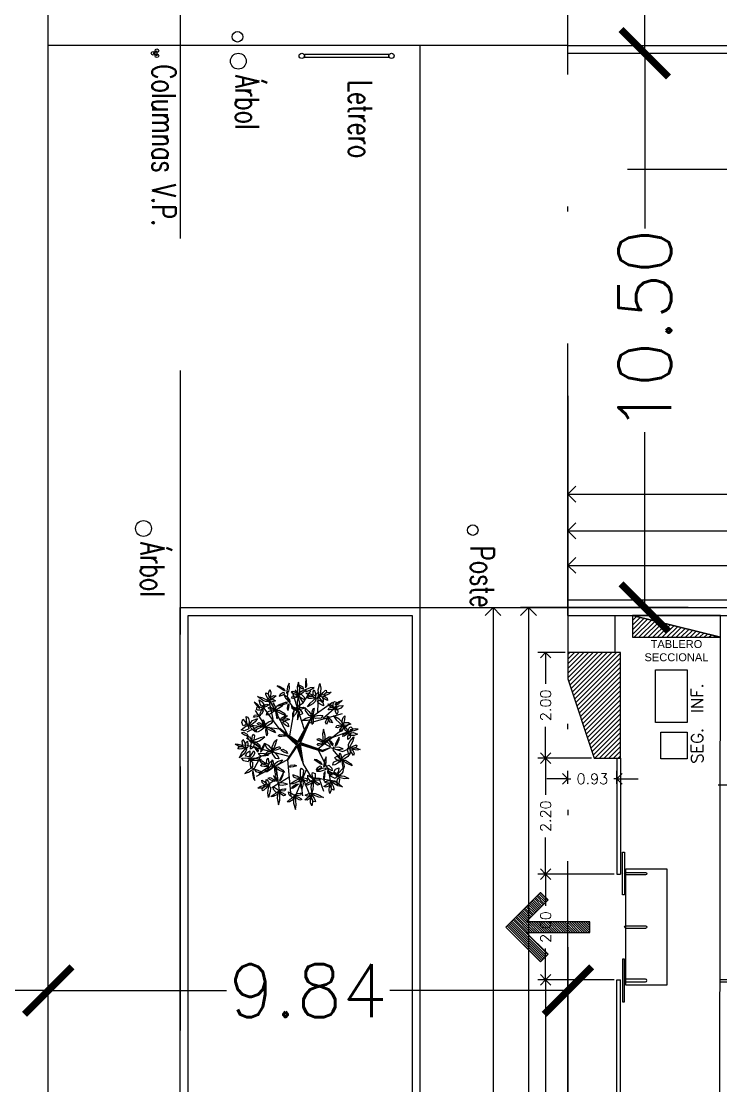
# Model space of a CAD drawing. Extents: x 26 to 214, y -151 to 101.
# Drawn here: x 138.4 to 151.65, y -105.18 to -85.02 of the extents above; entities that cross this region are included whole.
import ezdxf

# ---------------------------------------------------------------- set-up
doc = ezdxf.new("R2010")
doc.units = 0
doc.header["$LTSCALE"] = 10
doc.header["$MEASUREMENT"] = 0
for name, pattern in [('CENTER', [2, 1.25, -0.25, 0.25, -0.25]), ('CONTINUA', [8, 1, 1, 1, 1, 1, 1, 1, 1]), ('DASHDOT', [1, 0.5, -0.25, 0, -0.25]), ('HIDDEN', [0.375, 0.25, -0.125])]:
    doc.linetypes.add(name, pattern=pattern)
doc.layers.get('0').update_dxf_attribs({"linetype": 'CONTINUOUS'})
doc.layers.get('DEFPOINTS').update_dxf_attribs({"linetype": 'CONTINUOUS'})
for name, color, linetype in [('-00-A-PUERT-HOJAS', 2, 'CONTINUOUS'), ('00-COTAS-PARCIALES', 1, 'CONTINUOUS'), ('00-ESCAL', 1, 'CONTINUOUS'), ('00-M-A-300', 6, 'CONTINUOUS'), ('00-MUROS', 5, 'CONTINUOUS'), ('05 TXT', 7, 'CONTINUOUS'), ('10-COL', 6, 'CONTINUOUS'), ('2005-CARPINTERIA', 2, 'CONTINUOUS'), ('2005-VEREDA', 1, 'CONTINUOUS'), ('Arboles', 252, 'CONTINUOUS'), ('CAJAS', 1, 'CONTINUOUS'), ('CARTELES', 1, 'CONTINUOUS'), ('COLUMNA VIA PUB', 5, 'CONTINUOUS'), ('COTAS', 250, 'CONTINUOUS'), ('COTAS-LAYOUT', 1, 'CONTINUOUS'), ('EJE-MEDIANERA-PA', 1, 'CENTER'), ('EJES', 6, 'DASHDOT'), ('GONDOLAS', 30, 'CONTINUOUS'), ('MONTACARGA', 2, 'CONTINUOUS'), ('POSTES SERV PUB', 4, 'CONTINUOUS'), ('SUPERF-COTAS', 1, 'CONTINUOUS'), ('VIDRIOS', 7, 'CONTINUOUS'), ('X-CHECK-OUT', 1, 'CONTINUOUS')]:
    doc.layers.add(name, color=color, linetype=linetype)
doc.styles.add('COTAS', font='ROMANS.shx')
doc.styles.add('GABY', font='arial.ttf')
doc.styles.add('ROMANS', font='romans.shx')
doc.styles.add('SIMPLEX2', font='ROMANS.SHX')
doc.dimstyles.new('ACOTA', dxfattribs={"dimtxt": 0.2, "dimasz": 0.2, "dimexe": 0.15, "dimexo": 0.05, "dimgap": 0.1, "dimtad": 0, "dimzin": 0, "dimdsep": 46, "dimtxsty": 'ROMANS', "dimblk1": 'OPEN90', "dimblk2": 'OPEN90', "dimsah": 1, "dimcen": 0, "dimclrd": 1, "dimclre": 1, "dimclrt": 3, "dimaunit": 1, "dimadec": 0, "dimazin": 0, "dimtfac": 1, "dimtix": 1, "dimtmove": 2, "dimatfit": 3, "dimldrblk": 'OPEN90', "dimfxl": 0, "dimtolj": 1, "dimtzin": 0, "dimarcsym": 0})
doc.dimstyles.new('COTA1502', dxfattribs={"dimscale": 1.5, "dimtxt": 0.18, "dimasz": 0.2, "dimexe": 0.1, "dimexo": 0.1, "dimgap": 0.09, "dimtad": 0, "dimzin": 0, "dimdsep": 46, "dimtxsty": 'ROMANS', "dimblk": 'OPEN90', "dimcen": 0.1, "dimclrd": 256, "dimclre": 256, "dimclrt": 2, "dimadec": 0, "dimazin": 0, "dimtfac": 1, "dimtix": 1, "dimtmove": 2, "dimatfit": 3, "dimldrblk": 'OPEN90', "dimfxl": 0, "dimtolj": 1, "dimtzin": 0, "dimarcsym": 0})
doc.dimstyles.new('COTAS', dxfattribs={"dimtxt": 1, "dimasz": 0.9, "dimexe": 0, "dimexo": 0, "dimgap": 0, "dimtad": 0, "dimzin": 4, "dimdsep": 46, "dimtxsty": 'COTAS', "dimblk": 'ARCHTICK', "dimcen": 0.9, "dimclrd": 256, "dimclre": 7, "dimclrt": 256, "dimaunit": 1, "dimadec": 4, "dimazin": 0, "dimtfac": 1, "dimtmove": 2, "dimatfit": 3, "dimldrblk": 'ARCHTICK', "dimfxl": 0, "dimarcsym": 0})

# ---------------------------------------------------------------- blocks, each defined once
blk = doc.blocks.new('_Open90')
at = {"color": 0, "linetype": 'ByBlock', "lineweight": -2}
for p, q in [((0, 0), (-1, 0)), ((-0.5, 0.5), (0, 0)), ((0, 0), (-0.5, -0.5))]:
    blk.add_line(p, q, dxfattribs=at)
blk = doc.blocks.new('*D61')
at = {"layer": '00-COTAS-PARCIALES', "lineweight": -2, "transparency": 16777216}
for p, q in [((148.752, -95.823), (148.752, -93.825)), ((210.622, -96.243), (210.622, -93.825)), ((149.052, -93.975), (179.019, -93.975)), ((210.322, -93.975), (180.356, -93.975))]:
    blk.add_line(p, q, dxfattribs=at)
at = {"layer": 'DEFPOINTS', "color": 0, "transparency": 16777216}
for p in [(210.622, -93.975), (148.752, -95.973), (210.622, -96.393)]:
    blk.add_point(p, dxfattribs=at)
at = {"layer": '00-COTAS-PARCIALES', "lineweight": -2, "transparency": 16777216, "xscale": 0.3, "yscale": 0.3, "zscale": 0.3, "rotation": 180}
blk.add_blockref('_Open90', (148.752, -93.975), dxfattribs=at)
at = {"layer": '00-COTAS-PARCIALES', "lineweight": -2, "transparency": 16777216, "xscale": 0.3, "yscale": 0.3, "zscale": 0.3}
blk.add_blockref('_Open90', (210.622, -93.975), dxfattribs=at)
at = {"layer": '00-COTAS-PARCIALES', "color": 2, "transparency": 16777216, "insert": (179.687, -93.975), "char_height": 0.27, "attachment_point": 5, "style": 'ROMANS'}
blk.add_mtext('\\A1;61.87', dxfattribs=at)
blk = doc.blocks.new('*D60')
at = {"layer": '00-COTAS-PARCIALES', "lineweight": -2, "transparency": 16777216}
for p, q in [((151.033, -96.123), (147.858, -96.123)), ((148.008, -96.423), (148.008, -110.448)), ((148.008, -125.823), (148.008, -111.798)), ((148.602, -126.123), (147.858, -126.123))]:
    blk.add_line(p, q, dxfattribs=at)
at = {"layer": 'DEFPOINTS', "color": 0, "transparency": 16777216}
for p in [(151.183, -96.123), (148.008, -126.123), (148.752, -126.123)]:
    blk.add_point(p, dxfattribs=at)
at = {"layer": '00-COTAS-PARCIALES', "lineweight": -2, "transparency": 16777216, "xscale": 0.3, "yscale": 0.3, "zscale": 0.3}
for p, rotation in [((148.008, -96.123), 90), ((148.008, -126.123), 270)]:
    blk.add_blockref('_Open90', p, dxfattribs=dict(at, rotation=rotation))
at = {"layer": '00-COTAS-PARCIALES', "color": 2, "transparency": 16777216, "insert": (148.008, -111.123), "char_height": 0.27, "attachment_point": 5, "rotation": 90, "style": 'ROMANS'}
blk.add_mtext('\\A1;30.00', dxfattribs=at)
blk = doc.blocks.new('*D23')
at = {"layer": '00-COTAS-PARCIALES', "lineweight": -2, "transparency": 16777216}
for p, q in [((148.752, -95.823), (148.752, -95.172)), ((149.052, -95.322), (169.129, -95.322)), ((190.542, -95.322), (170.466, -95.322)), ((190.842, -96.186), (190.842, -95.172))]:
    blk.add_line(p, q, dxfattribs=at)
at = {"layer": 'DEFPOINTS', "color": 0, "transparency": 16777216}
for p in [(190.842, -95.322), (148.752, -95.973), (190.842, -96.336)]:
    blk.add_point(p, dxfattribs=at)
at = {"layer": '00-COTAS-PARCIALES', "lineweight": -2, "transparency": 16777216, "xscale": 0.3, "yscale": 0.3, "zscale": 0.3, "rotation": 180}
blk.add_blockref('_Open90', (148.752, -95.322), dxfattribs=at)
at = {"layer": '00-COTAS-PARCIALES', "lineweight": -2, "transparency": 16777216, "xscale": 0.3, "yscale": 0.3, "zscale": 0.3}
blk.add_blockref('_Open90', (190.842, -95.322), dxfattribs=at)
at = {"layer": '00-COTAS-PARCIALES', "color": 2, "transparency": 16777216, "insert": (169.797, -95.322), "char_height": 0.27, "attachment_point": 5, "style": 'ROMANS'}
blk.add_mtext('\\A1;42.09', dxfattribs=at)
blk = doc.blocks.new('*D9')
at = {"layer": '00-COTAS-PARCIALES', "lineweight": -2, "transparency": 16777216}
for p, q in [((148.752, -95.679), (148.752, -94.517)), ((199.672, -95.823), (199.672, -94.517)), ((149.052, -94.667), (173.537, -94.667)), ((199.372, -94.667), (174.887, -94.667))]:
    blk.add_line(p, q, dxfattribs=at)
at = {"layer": 'DEFPOINTS', "color": 0, "transparency": 16777216}
for p in [(199.672, -94.667), (148.752, -95.829), (199.672, -95.973)]:
    blk.add_point(p, dxfattribs=at)
at = {"layer": '00-COTAS-PARCIALES', "lineweight": -2, "transparency": 16777216, "xscale": 0.3, "yscale": 0.3, "zscale": 0.3, "rotation": 180}
blk.add_blockref('_Open90', (148.752, -94.667), dxfattribs=at)
at = {"layer": '00-COTAS-PARCIALES', "lineweight": -2, "transparency": 16777216, "xscale": 0.3, "yscale": 0.3, "zscale": 0.3}
blk.add_blockref('_Open90', (199.672, -94.667), dxfattribs=at)
at = {"layer": '00-COTAS-PARCIALES', "color": 2, "transparency": 16777216, "insert": (174.212, -94.667), "char_height": 0.27, "attachment_point": 5, "style": 'ROMANS'}
blk.add_mtext('\\A1;50.92', dxfattribs=at)
blk = doc.blocks.new('*D6')
at = {"layer": 'DEFPOINTS', "color": 0, "transparency": 16777216}
for p in [(146.539, -96.123), (147.336, -96.123), (148.752, -118.323)]:
    blk.add_point(p, dxfattribs=at)
at = {"layer": 'SUPERF-COTAS', "lineweight": -2, "transparency": 16777216}
for p, q in [((146.689, -96.123), (147.486, -96.123)), ((147.336, -96.423), (147.336, -106.548)), ((147.336, -118.023), (147.336, -107.898)), ((148.602, -118.323), (147.186, -118.323))]:
    blk.add_line(p, q, dxfattribs=at)
at = {"layer": 'SUPERF-COTAS', "lineweight": -2, "transparency": 16777216, "xscale": 0.3, "yscale": 0.3, "zscale": 0.3}
for p, rotation in [((147.336, -96.123), 90), ((147.336, -118.323), 270)]:
    blk.add_blockref('_Open90', p, dxfattribs=dict(at, rotation=rotation))
at = {"layer": 'SUPERF-COTAS', "color": 2, "transparency": 16777216, "insert": (147.336, -107.223), "char_height": 0.27, "attachment_point": 5, "rotation": 90, "style": 'ROMANS'}
blk.add_mtext('\\A1;22.20', dxfattribs=at)
blk = doc.blocks.new('*D77')
at = {"layer": 'COTAS-LAYOUT', "color": 1, "lineweight": -2, "transparency": 16777216}
for p, q in [((148.702, -96.973), (148.182, -96.973)), ((148.332, -97.173), (148.332, -97.568)), ((148.332, -98.773), (148.332, -98.378)), ((149.202, -98.973), (148.182, -98.973))]:
    blk.add_line(p, q, dxfattribs=at)
at = {"layer": 'DEFPOINTS', "color": 0, "transparency": 16777216}
for p in [(148.752, -96.973, -28.9), (148.332, -98.973), (149.252, -98.973, -28.9)]:
    blk.add_point(p, dxfattribs=at)
at = {"layer": 'COTAS-LAYOUT', "color": 1, "lineweight": -2, "transparency": 16777216, "xscale": 0.2, "yscale": 0.2, "zscale": 0.2}
for p, rotation in [((148.332, -96.973), 90), ((148.332, -98.973), 270)]:
    blk.add_blockref('_Open90', p, dxfattribs=dict(at, rotation=rotation))
at = {"layer": 'COTAS-LAYOUT', "color": 3, "transparency": 16777216, "insert": (148.332, -97.973), "char_height": 0.2, "attachment_point": 5, "rotation": 90, "style": 'ROMANS'}
blk.add_mtext('\\A1;2.00', dxfattribs=at)
blk = doc.blocks.new('*D78')
at = {"layer": 'COTAS-LAYOUT', "color": 1, "lineweight": -2, "transparency": 16777216}
for p, q in [((149.202, -98.973), (148.182, -98.973)), ((148.332, -99.173), (148.332, -99.668)), ((148.332, -100.973), (148.332, -100.478)), ((149.632, -101.173), (148.182, -101.173))]:
    blk.add_line(p, q, dxfattribs=at)
at = {"layer": 'DEFPOINTS', "color": 0, "transparency": 16777216}
for p in [(148.332, -98.973), (149.252, -98.973, -28.9), (149.682, -101.173, -28.9)]:
    blk.add_point(p, dxfattribs=at)
at = {"layer": 'COTAS-LAYOUT', "color": 1, "lineweight": -2, "transparency": 16777216, "xscale": 0.2, "yscale": 0.2, "zscale": 0.2}
for p, rotation in [((148.332, -98.973), 90), ((148.332, -101.173), 270)]:
    blk.add_blockref('_Open90', p, dxfattribs=dict(at, rotation=rotation))
at = {"layer": 'COTAS-LAYOUT', "color": 3, "transparency": 16777216, "insert": (148.332, -100.073), "char_height": 0.2, "attachment_point": 5, "rotation": 90, "style": 'ROMANS'}
blk.add_mtext('\\A1;2.20', dxfattribs=at)
blk = doc.blocks.new('*D79')
at = {"layer": 'COTAS-LAYOUT', "color": 1, "lineweight": -2, "transparency": 16777216}
for p, q in [((149.632, -101.173), (148.182, -101.173)), ((148.332, -101.373), (148.332, -101.768)), ((148.332, -102.973), (148.332, -102.578)), ((149.632, -103.173), (148.182, -103.173))]:
    blk.add_line(p, q, dxfattribs=at)
at = {"layer": 'DEFPOINTS', "color": 0, "transparency": 16777216}
for p in [(149.682, -101.173, -28.9), (148.332, -103.173), (149.682, -103.173, -28.9)]:
    blk.add_point(p, dxfattribs=at)
at = {"layer": 'COTAS-LAYOUT', "color": 1, "lineweight": -2, "transparency": 16777216, "xscale": 0.2, "yscale": 0.2, "zscale": 0.2}
for p, rotation in [((148.332, -101.173), 90), ((148.332, -103.173), 270)]:
    blk.add_blockref('_Open90', p, dxfattribs=dict(at, rotation=rotation))
at = {"layer": 'COTAS-LAYOUT', "color": 3, "transparency": 16777216, "insert": (148.332, -102.173), "char_height": 0.2, "attachment_point": 5, "rotation": 90, "style": 'ROMANS'}
blk.add_mtext('\\A1;2.00', dxfattribs=at)
blk = doc.blocks.new('*D80')
at = {"layer": 'COTAS-LAYOUT', "color": 1, "lineweight": -2, "transparency": 16777216}
for p, q in [((149.632, -103.173), (148.182, -103.173)), ((148.332, -103.373), (148.332, -107.243)), ((148.332, -111.923), (148.332, -108.053)), ((149.632, -112.123), (148.182, -112.123))]:
    blk.add_line(p, q, dxfattribs=at)
at = {"layer": 'DEFPOINTS', "color": 0, "transparency": 16777216}
for p in [(148.332, -103.173), (149.682, -103.173, -28.9), (149.682, -112.123, -28.9)]:
    blk.add_point(p, dxfattribs=at)
at = {"layer": 'COTAS-LAYOUT', "color": 1, "lineweight": -2, "transparency": 16777216, "xscale": 0.2, "yscale": 0.2, "zscale": 0.2}
for p, rotation in [((148.332, -103.173), 90), ((148.332, -112.123), 270)]:
    blk.add_blockref('_Open90', p, dxfattribs=dict(at, rotation=rotation))
at = {"layer": 'COTAS-LAYOUT', "color": 3, "transparency": 16777216, "insert": (148.332, -107.648), "char_height": 0.2, "attachment_point": 5, "rotation": 90, "style": 'ROMANS'}
blk.add_mtext('\\A1;8.95', dxfattribs=at)
blk = doc.blocks.new('_ArchTick')
at = {"color": 0, "linetype": 'ByBlock', "const_width": 0.15}
blk.add_lwpolyline([(-0.5, -0.5), (0.5, 0.5)], dxfattribs=at)
blk = doc.blocks.new('*D152')
at = {"layer": 'COTAS', "lineweight": -2, "transparency": 16777216}
for p, q in [((150.211, -75.623), (150.211, -78.695)), ((150.211, -85.623), (150.211, -82.552))]:
    blk.add_line(p, q, dxfattribs=at)
at = {"layer": 'DEFPOINTS', "color": 0, "transparency": 16777216}
for p in [(150.211, -75.623), (150.211, -85.623), (150.211, -85.623)]:
    blk.add_point(p, dxfattribs=at)
at = {"layer": 'COTAS', "lineweight": -2, "transparency": 16777216, "xscale": 0.9, "yscale": 0.9, "zscale": 0.9}
for p, rotation in [((150.211, -75.623), 90), ((150.211, -85.623), 270)]:
    blk.add_blockref('_ArchTick', p, dxfattribs=dict(at, rotation=rotation))
at = {"layer": 'COTAS', "transparency": 16777216, "insert": (150.211, -80.623), "char_height": 1, "attachment_point": 5, "rotation": 90, "style": 'COTAS'}
blk.add_mtext('10.00', dxfattribs=at)
blk = doc.blocks.new('*D153')
at = {"layer": 'COTAS', "lineweight": -2, "transparency": 16777216}
for p, q in [((150.211, -85.623), (150.211, -88.945)), ((150.211, -96.123), (150.211, -92.802))]:
    blk.add_line(p, q, dxfattribs=at)
at = {"layer": 'DEFPOINTS', "color": 0, "transparency": 16777216}
for p in [(150.211, -85.623), (150.211, -96.123), (150.211, -96.123)]:
    blk.add_point(p, dxfattribs=at)
at = {"layer": 'COTAS', "lineweight": -2, "transparency": 16777216, "xscale": 0.9, "yscale": 0.9, "zscale": 0.9}
for p, rotation in [((150.211, -85.623), 90), ((150.211, -96.123), 270)]:
    blk.add_blockref('_ArchTick', p, dxfattribs=dict(at, rotation=rotation))
at = {"layer": 'COTAS', "transparency": 16777216, "insert": (150.211, -90.873), "char_height": 1, "attachment_point": 5, "rotation": 90, "style": 'COTAS'}
blk.add_mtext('10.50', dxfattribs=at)
blk = doc.blocks.new('*D154')
at = {"layer": 'COTAS', "lineweight": -2, "transparency": 16777216}
for p, q in [((138.912, -103.377), (142.285, -103.377)), ((148.752, -103.377), (145.38, -103.377))]:
    blk.add_line(p, q, dxfattribs=at)
at = {"layer": 'DEFPOINTS', "color": 0, "transparency": 16777216}
for p in [(138.912, -103.377), (138.912, -103.377), (148.752, -103.377)]:
    blk.add_point(p, dxfattribs=at)
at = {"layer": 'COTAS', "lineweight": -2, "transparency": 16777216, "xscale": 0.9, "yscale": 0.9, "zscale": 0.9, "rotation": 180}
blk.add_blockref('_ArchTick', (138.912, -103.377), dxfattribs=at)
at = {"layer": 'COTAS', "lineweight": -2, "transparency": 16777216, "xscale": 0.9, "yscale": 0.9, "zscale": 0.9}
blk.add_blockref('_ArchTick', (148.752, -103.377), dxfattribs=at)
at = {"layer": 'COTAS', "transparency": 16777216, "insert": (143.832, -103.377), "char_height": 1, "attachment_point": 5, "style": 'COTAS'}
blk.add_mtext('9.84', dxfattribs=at)
blk = doc.blocks.new('*D155')
at = {"layer": 'COTAS', "lineweight": -2, "transparency": 16777216}
for p, q in [((132.942, -103.377), (134.404, -103.377)), ((138.912, -103.377), (137.451, -103.377))]:
    blk.add_line(p, q, dxfattribs=at)
at = {"layer": 'DEFPOINTS', "color": 0, "transparency": 16777216}
for p in [(132.942, -103.377), (132.942, -103.377), (138.912, -103.377)]:
    blk.add_point(p, dxfattribs=at)
at = {"layer": 'COTAS', "lineweight": -2, "transparency": 16777216, "xscale": 0.9, "yscale": 0.9, "zscale": 0.9, "rotation": 180}
blk.add_blockref('_ArchTick', (132.942, -103.377), dxfattribs=at)
at = {"layer": 'COTAS', "lineweight": -2, "transparency": 16777216, "xscale": 0.9, "yscale": 0.9, "zscale": 0.9}
blk.add_blockref('_ArchTick', (138.912, -103.377), dxfattribs=at)
at = {"layer": 'COTAS', "transparency": 16777216, "insert": (135.927, -103.377), "char_height": 1, "attachment_point": 5, "style": 'COTAS'}
blk.add_mtext('5.97', dxfattribs=at)
blk = doc.blocks.new('*D160')
at = {"layer": 'COTAS-LAYOUT', "color": 1, "lineweight": -2, "transparency": 16777216}
for p, q in [((148.552, -99.366), (148.352, -99.366)), ((148.752, -99.462), (148.752, -99.216)), ((148.752, -99.366), (148.812, -99.366)), ((149.682, -99.366), (149.622, -99.366)), ((149.682, -99.462), (149.682, -99.216)), ((149.882, -99.366), (150.082, -99.366))]:
    blk.add_line(p, q, dxfattribs=at)
at = {"layer": 'DEFPOINTS', "color": 0, "transparency": 16777216}
for p in [(148.752, -99.366), (148.752, -99.512), (149.682, -99.512)]:
    blk.add_point(p, dxfattribs=at)
at = {"layer": 'COTAS-LAYOUT', "color": 1, "lineweight": -2, "transparency": 16777216, "xscale": 0.2, "yscale": 0.2, "zscale": 0.2}
blk.add_blockref('_Open90', (148.752, -99.366), dxfattribs=at)
at = {"layer": 'COTAS-LAYOUT', "color": 1, "lineweight": -2, "transparency": 16777216, "xscale": 0.2, "yscale": 0.2, "zscale": 0.2, "rotation": 180}
blk.add_blockref('_Open90', (149.682, -99.366), dxfattribs=at)
at = {"layer": 'COTAS-LAYOUT', "color": 3, "transparency": 16777216, "insert": (149.217, -99.366), "char_height": 0.2, "attachment_point": 5, "style": 'ROMANS'}
blk.add_mtext('\\A1;0.93', dxfattribs=at)
blk = doc.blocks.new('HOJA13')
for p, q in [((-0.159, 0.064), (-0.056, 0.349)), ((-0.088, -0.074), (-0.159, 0.064)), ((-0.056, 0.349), (0.182, 0.151)), ((0.182, 0.151), (0.278, -0.189)), ((0.06, -0.153), (-0.088, -0.074)), ((0.278, -0.189), (0.06, -0.153))]:
    blk.add_line(p, q)
blk = doc.blocks.new('HOJA10')
for p, xscale, yscale, zscale, rotation in [((-0.46, 0.26), 0.6964758369263038, 2.485023334747559, 0.6964758369263038, 30.70465610075785), ((0.15, -0.23), 1.727443358692213, 0.6063640220619462, 1.727443358692213, 352.5500074369253), ((0.06, 0.57), 1.878651928551214, 0.575816716164617, 1.878651928551214, 273.0367053314555), ((0.36, 0.58), 0.636908824557608, 1.484599066610102, 0.636908824557608, 320.5535637719418), ((0.48, 0.03), 1.544160243711609, 0.6063640220619462, 1.544160243711609, 15.14254921127523)]:
    blk.add_blockref('HOJA13', p, dxfattribs=dict(xscale=xscale, yscale=yscale, zscale=zscale, rotation=rotation))
blk = doc.blocks.new('HOJA8', base_point=(55.88, 33.03))
at = {"color": 0, "linetype": 'ByBlock'}
for p, xscale, yscale, zscale, rotation in [((55.48, 33.54), -2.423919195618517, 0.3329656342808676, 2.423919195618517, 304.6162862887426), ((56.09, 33.24), -0.6369088245576009, 2.090963088672041, 0.6369088245576009, 336.0195606201025)]:
    blk.add_blockref('HOJA13', p, dxfattribs=dict(at, xscale=xscale, yscale=yscale, zscale=zscale, rotation=rotation))
at = {"color": 0, "linetype": 'ByBlock', "xscale": -1.637329160493415, "yscale": 0.455154857870177, "zscale": 1.637329160493415}
blk.add_blockref('HOJA13', (55.33, 32.97), dxfattribs=at)
blk = doc.blocks.new('HOJA9', base_point=(57.91, 33.15))
at = {"color": 0, "linetype": 'ByBlock'}
for p, xscale, yscale, zscale, rotation in [((57.45, 33.3), 0.7575702085865075, 2.060415782774719, 0.7575702085865075, 246.1270025360199), ((57.88, 33.61), 0.7575702085865075, 2.121510394569363, 0.7575702085865075, 5.479650948518734), ((58.48, 33.3), 1.878651928551214, 0.575816716164617, 1.878651928551214, 26.31077704539229), ((57.58, 32.81), 1.484593231342913, 1.061518879932116, 1.484593231342913, 203.1850851585156), ((58.09, 32.7), 1.968766126750012, 1.000424268137465, 1.968766126750012, 291.9583774400813)]:
    blk.add_blockref('HOJA13', p, dxfattribs=dict(at, xscale=xscale, yscale=yscale, zscale=zscale, rotation=rotation))
blk = doc.blocks.new('HOJA12')
for p, xscale, yscale, zscale, rotation in [((0.08, 0.5), -0.7881173944166022, 2.57666525243954, 0.7881173944166022, 2.457547795809369), ((-0.55, -0.28), -1.817557556891011, -0.5452694102672879, 1.817557556891011, 195.3712707835825), ((-0.51, 0.21), 1.878651928551221, 0.5452694102672915, 1.878651928551221, 336.2489556574871), ((0.22, -0.28), 1.848104742721105, 0.8186677980483665, 1.848104742721105, 330.9234899051576), ((0.36, 0.18), 2.089427510778918, 0.5147221043699588, 2.089427510778918, 35.45160265640038)]:
    blk.add_blockref('HOJA13', p, dxfattribs=dict(xscale=xscale, yscale=yscale, zscale=zscale, rotation=rotation))
blk = doc.blocks.new('HOJA7', base_point=(54.7, 32.03))
at = {"color": 0, "linetype": 'ByBlock'}
for p, xscale, yscale, zscale, rotation in [((54.39, 32.03), 1.727443358692213, 0.9103097157403468, 1.727443358692213, 343.6738936354017), ((54.54, 32.39), -0.3940586972083011, 1.696902842596515, 0.3940586972083011, 11.88359707230165), ((54.94, 32.27), 0.9393259642756036, 1.696902842596522, 0.9393259642756036, 348.2808948833992), ((54.45, 31.64), -1.545687603003117, -0.485702163767499, 1.545687603003117, 43.07492863925732)]:
    blk.add_blockref('HOJA13', p, dxfattribs=dict(at, xscale=xscale, yscale=yscale, zscale=zscale, rotation=rotation))
at = {"color": 0, "linetype": 'ByBlock', "xscale": 1.515140417173015, "yscale": 0.6369113279592753, "zscale": 1.515140417173015}
blk.add_blockref('HOJA13', (55.15, 31.88), dxfattribs=at)
blk = doc.blocks.new('HOJA11')
for p, xscale, yscale, zscale, rotation in [((-0.53, 0.07), -1.93821894091991, 0.5452694102672915, 1.93821894091991, 161.5649836159353), ((-0.24, 0.43), 0.8782315926153998, 2.121510394569366, 0.8782315926153998, 2.027330662343098), ((0.42, 0.31), 2.788958066288231, 0.575816716164617, 2.788958066288231, 41.2051949766964), ((0.63, -0.1), 0.5758144528974043, -1.696902842596522, 0.5758144528974043, 262.2070746669012), ((0.01, -0.76), 2.575127765477518, 0.7881204921510374, 2.575127765477518, 103.2233358614235)]:
    blk.add_blockref('HOJA13', p, dxfattribs=dict(xscale=xscale, yscale=yscale, zscale=zscale, rotation=rotation))
blk = doc.blocks.new('Arpls019')
at = {"linetype": 'ByBlock'}
for p, q in [((-0.2577, 0.277), (-0.2642, 0.4231)), ((-0.1603, 0.3295), (-0.1871, 0.4574)), ((-0.0109, 0.3223), (-0.0567, 0.4918)), ((-0.0496, 0.242), (0.0848, 0.4818)), ((0.0139, 0.3532), (0.0144, 0.4795)), ((0.1106, 0.1273), (0.1235, 0.4731)), ((0.2285, 0.1721), (0.2215, 0.4219)), ((-0.2549, 0.2817), (-0.3722, 0.3372)), ((-0.0881, 0.3139), (-0.3208, 0.3811)), ((-0.03, 0.1858), (-0.0881, 0.3139)), ((0.1165, 0.2889), (0.2882, 0.371)), ((0.2313, 0.2918), (0.3338, 0.3424)), ((-0.3879, 0.1908), (-0.4472, 0.2331)), ((-0.1873, 0.0753), (-0.2577, 0.277)), ((0.1185, 0.13), (0.4206, 0.2466)), ((-0.4066, 0.1133), (-0.506, 0.0828)), ((-0.3004, 0.0621), (-0.4066, 0.1133)), ((-0.3186, 0.0814), (-0.3879, 0.1908)), ((-0.0224, 0.0002), (-0.03, 0.1858)), ((0.0113, 0.0015), (-0.0289, 0.1825)), ((-0.022, 0.1458), (-0.0071, -0.0042)), ((0, 0.0064), (-0.022, 0.1458)), ((0.0071, 0.0089), (0.1139, 0.1318)), ((0.0113, 0.0015), (0.1185, 0.13)), ((0.3592, 0.0669), (0.4414, 0.1871)), ((-0.1816, 0.0587), (-0.5003, -0.1378)), ((-0.2217, 0.0895), (-0.3004, 0.0621)), ((-0.2237, 0.0774), (-0.3004, 0.0621)), ((-0.028, -0.0203), (-0.2237, 0.0774)), ((-0.0224, 0.0002), (-0.2217, 0.0895)), ((-0.2192, 0.0824), (-0.0238, -0.0179)), ((-0.0174, -0.013), (-0.2192, 0.0824)), ((-0.0212, 0.0899), (-0.0174, -0.013)), ((-0.0071, -0.0042), (-0.0212, 0.0899)), ((-0.0031, -0.008), (0, 0.0064)), ((0.0113, 0.0015), (0.1506, -0.1658)), ((0.0926, 0.0982), (0.4751, -0.0498)), ((0.244, 0.0387), (0.4777, 0.0958)), ((0.3368, 0.0022), (0.4681, -0.119)), ((-0.3288, -0.0297), (-0.5012, -0.0714)), ((-0.1572, -0.2407), (-0.028, -0.0203)), ((-0.0033, -0.0312), (-0.1572, -0.2407)), ((-0.0238, -0.0179), (-0.1102, -0.1685)), ((-0.1102, -0.1685), (-0.0069, -0.0202)), ((-0.0525, -0.0735), (-0.0149, -0.0202)), ((-0.0069, -0.0202), (-0.0525, -0.0735)), ((0.0645, -0.0928), (-0.009, -0.3337)), ((0.0645, -0.0928), (-0.0033, -0.0312)), ((0.0245, -0.0413), (-0.0031, -0.008)), ((-0.0029, -0.024), (0.0245, -0.0413)), ((0.0757, -0.1036), (-0.0029, -0.024)), ((0.0064, -0.0047), (0.0757, -0.1036)), ((0.1365, -0.1626), (0.0064, -0.0047)), ((-0.1342, -0.1919), (-0.4514, -0.2395)), ((-0.0794, -0.1319), (-0.0075, -0.5038)), ((0.2171, -0.4588), (0.0827, -0.1084)), ((0.1491, -0.1746), (0.0827, -0.1084)), ((0.1506, -0.1658), (0.4289, -0.2365)), ((0.1531, -0.1732), (0.2873, -0.4046)), ((0.2696, -0.1882), (0.3541, -0.3665)), ((0.3454, -0.2137), (0.4604, -0.1736)), ((-0.267, -0.2196), (-0.4067, -0.3166)), ((-0.1532, -0.2393), (-0.3707, -0.356)), ((-0.2229, -0.2822), (-0.2487, -0.4507)), ((0.1985, -0.265), (0.2171, -0.4588)), ((-0.0985, -0.3834), (-0.1826, -0.487)), ((-0.0079, -0.337), (-0.0985, -0.3834)), ((-0.0962, -0.3901), (-0.0393, -0.5149)), ((-0.009, -0.3337), (0.0449, -0.4373)), ((0.0449, -0.4373), (0.0328, -0.5046))]:
    blk.add_line(p, q, dxfattribs=at)
for name, p, xscale, yscale, zscale, rotation in [('HOJA10', (-0.0722, 0.4813), 0.08333333333333269, 0.08333333333333269, 0.08333333333333269, 27.21155357726393), ('HOJA12', (0.0884, 0.4812), 0.08333333333333413, 0.08333333333333413, 0.08333333333333413, 0.8085475586158514), ('HOJA10', (-0.2673, 0.3891), 0.08333333333333298, 0.08333333333333298, 0.08333333333333298, 19.23517653788698), ('HOJA12', (0.2307, 0.4185), 0.08333333333333356, 0.08333333333333356, 0.08333333333333356, 356.26163372437), ('HOJA9', (-0.3455, 0.3297), 0.08333333333333248, 0.08333333333333248, 0.08333333333333248, 60.01723393593689), ('HOJA12', (-0.1, 0.3538), 0.08333333333333436, 0.08333333333333436, 0.08333333333333436, 350.9557079183088), ('HOJA11', (0.0124, 0.3157), 0.08333333333333183, 0.08333333333333183, 0.08333333333333183, 345.3367937141085), ('HOJA13', (0.0801, 0.3861), 0.1741189592315752, 0.04289350869749686, 0.1741189592315752, 214.6574003695213), ('HOJA10', (0.3212, 0.343), 0.08333333333333431, 0.08333333333333431, 0.08333333333333431, 311.8079254553631), ('HOJA11', (-0.394, 0.1924), 0.08333333333333383, 0.08333333333333383, 0.08333333333333383, 109.2351765378868), ('HOJA8', (-0.2287, 0.2557), 0.08333333333333379, 0.08333333333333379, 0.08333333333333379, 308.6663971150278), ('HOJA13', (-0.108, 0.2992), 0.154008728560092, 0.06822231650403054, 0.154008728560092, 105.1684373856579), ('HOJA8', (0.2223, 0.3354), 0.08333333333333383, 0.08333333333333383, 0.08333333333333383, 109.2351765378868), ('HOJA13', (0.291, 0.2888), 0.1565543273792697, 0.04543911752227459, 0.1565543273792697, 155.4547533706081), ('HOJA13', (-0.3476, 0.1755), 0.1540087285600928, 0.06822231650403054, 0.1540087285600928, 150.1292876182784), ('HOJA13', (-0.2608, 0.2485), 0.1540087285600928, 0.06822231650403054, 0.1540087285600928, 150.1292876182784), ('HOJA8', (-0.2225, 0.2229), 0.08333333333333377, 0.08333333333333377, 0.08333333333333377, 193.1846847673624), ('HOJA13', (0.0773, 0.1943), -0.1514631297409188, -0.0454391175222737, 0.1514631297409175, 14.57706849670284), ('HOJA11', (0.2419, 0.1789), 0.08333333333333383, 0.08333333333333383, 0.08333333333333383, 109.2351765378868), ('HOJA10', (0.2995, 0.1671), 0.08333333333333334, 0.08333333333333334, 0.08333333333333334, 260.7221364054603), ('HOJA8', (0.4473, 0.1731), 0.08333333333333173, 0.08333333333333173, 0.08333333333333173, 325.752623381365), ('HOJA10', (-0.478, 0.0882), 0.08333333333333383, 0.08333333333333383, 0.08333333333333383, 109.2351765378868), ('HOJA8', (-0.3348, 0.0687), 0.08333333333333383, 0.08333333333333383, 0.08333333333333383, 109.2351765378868), ('HOJA11', (0.2401, 0.0232), 0.08333333333333327, 0.08333333333333327, 0.08333333333333327, 206.8636747204115), ('HOJA9', (0.4502, 0.0725), 0.08333333333333344, 0.08333333333333344, 0.08333333333333344, 70.43776703632997), ('HOJA7', (-0.4998, -0.0638), 0.08333333333333302, 0.08333333333333302, 0.08333333333333302, 85.23476760207288), ('HOJA12', (-0.2491, -0.0002), 0.08333333333333465, 0.08333333333333465, 0.08333333333333465, 179.2057977131205), ('HOJA13', (0.1416, 0.0413), 0.1565543273792697, 0.04543911752227459, 0.1565543273792697, 155.4547533706081), ('HOJA8', (0.3668, 0.0435), 0.08333333333333383, 0.08333333333333383, 0.08333333333333383, 109.2351765378868), ('HOJA12', (0.4092, -0.0781), 0.08333333333333383, 0.08333333333333383, 0.08333333333333383, 109.2351765378868), ('HOJA10', (0.4877, -0.0347), 0.08333333333333325, 0.08333333333333325, 0.08333333333333325, 279.2351765378866), ('HOJA12', (-0.4412, -0.1395), 0.08333333333333261, 0.08333333333333261, 0.08333333333333261, 223.6889352683249), ('HOJA13', (-0.4506, -0.0397), 0.1741189592315752, 0.04289350869749686, 0.1741189592315752, 214.6574003695213), ('HOJA13', (0.1473, -0.1022), 0.1565543273792667, 0.04543911752227459, 0.1565543273792667, 181.5512151240955), ('HOJA11', (0.2807, -0.2006), 0.08333333333333383, 0.08333333333333383, 0.08333333333333383, 109.2351765378868), ('HOJA13', (-0.332, -0.1899), 0.1741189592315757, 0.04289350869749686, 0.1741189592315757, 306.2375238207258), ('HOJA13', (-0.2996, -0.1841), 0.1741189592315766, 0.04289350869749686, 0.1741189592315766, 254.5267569638501), ('HOJA11', (-0.1668, -0.2444), 0.0833333333333336, 0.0833333333333336, 0.0833333333333336, 267.307438009214), ('HOJA13', (0.095, -0.2105), 0.1540087285600928, 0.06822231650403054, 0.1540087285600928, 150.1292876182784), ('HOJA9', (0.4332, -0.2463), 0.08333333333333383, 0.08333333333333383, 0.08333333333333383, 109.2351765378868), ('HOJA13', (0.4881, -0.1612), 0.1565543273792697, 0.04543911752227459, 0.1565543273792697, 155.4547533706081), ('HOJA7', (-0.3934, -0.3154), 0.08333333333333383, 0.08333333333333383, 0.08333333333333383, 109.2351765378868), ('HOJA13', (-0.3457, -0.2956), -0.1514631297409188, -0.0454391175222737, 0.1514631297409175, 14.57706849670284), ('HOJA7', (-0.0411, -0.3129), 0.08333333333333243, 0.08333333333333243, 0.08333333333333243, 332.6744822680686), ('HOJA11', (0.1661, -0.3476), 0.08333333333333383, 0.08333333333333383, 0.08333333333333383, 109.2351765378868), ('HOJA13', (0.0903, -0.2425), -0.1514631297409188, -0.0454391175222737, 0.1514631297409175, 14.57706849670284), ('HOJA13', (0.1074, -0.2599), 0.1741189592315752, 0.04289350869749686, 0.1741189592315752, 214.6574003695213), ('HOJA13', (0.3309, -0.2322), 0.1565543273792697, 0.04543911752227459, 0.1565543273792697, 155.4547533706081), ('HOJA13', (0.3549, -0.3105), -0.1514631297409188, -0.0454391175222737, 0.1514631297409175, 14.57706849670284), ('HOJA10', (-0.2704, -0.4304), 0.0833333333333344, 0.0833333333333344, 0.0833333333333344, 135.2339845136055), ('HOJA13', (-0.2522, -0.3663), 0.1540087285600928, 0.06822231650403054, 0.1540087285600928, 150.1292876182784), ('HOJA10', (-0.2162, -0.4168), 0.08333333333333356, 0.08333333333333356, 0.08333333333333356, 268.7172138722119), ('HOJA13', (-0.0574, -0.3705), -0.06567644953471673, 0.2147221043699616, 0.06567644953471685, 181.6633455089303), ('HOJA8', (0.0274, -0.4094), 0.083333333333333, 0.083333333333333, 0.083333333333333, 245.0171418994396), ('HOJA10', (0.2172, -0.4475), 0.08333333333333295, 0.08333333333333295, 0.08333333333333295, 201.4915399474435), ('HOJA13', (0.2114, -0.3646), 0.1565543273792697, 0.04543911752227459, 0.1565543273792697, 155.4547533706081), ('HOJA7', (0.2978, -0.3873), 0.08333333333333338, 0.08333333333333338, 0.08333333333333338, 209.5374161351123), ('HOJA8', (-0.1343, -0.4977), 0.08333333333333381, 0.08333333333333381, 0.08333333333333381, 133.8503587239348), ('HOJA12', (-0.0654, -0.4657), 0.08333333333333466, 0.08333333333333466, 0.08333333333333466, 178.4117425060441), ('HOJA8', (0.0382, -0.5018), 0.08333333333333319, 0.08333333333333319, 0.08333333333333319, 192.8832774312275)]:
    blk.add_blockref(name, p, dxfattribs=dict(at, xscale=xscale, yscale=yscale, zscale=zscale, rotation=rotation))
blk = doc.blocks.new('*D206')
at = {"layer": 'DEFPOINTS', "color": 0, "transparency": 16777216}
for p in [(152.202, -99.457), (152.202, -99.484), (153.202, -99.457)]:
    blk.add_point(p, dxfattribs=at)
at = {"layer": 'GONDOLAS', "lineweight": -2, "transparency": 16777216}
for p, q in [((151.902, -99.484), (151.602, -99.484)), ((153.202, -99.484), (152.202, -99.484)), ((153.502, -99.484), (153.802, -99.484)), ((152.202, -99.607), (152.202, -99.634)), ((153.202, -99.607), (153.202, -99.634))]:
    blk.add_line(p, q, dxfattribs=at)
at = {"layer": 'GONDOLAS', "lineweight": -2, "transparency": 16777216, "xscale": 0.3, "yscale": 0.3, "zscale": 0.3}
blk.add_blockref('_Open90', (152.202, -99.484), dxfattribs=at)
at = {"layer": 'GONDOLAS', "lineweight": -2, "transparency": 16777216, "xscale": 0.3, "yscale": 0.3, "zscale": 0.3, "rotation": 180}
blk.add_blockref('_Open90', (153.202, -99.484), dxfattribs=at)
at = {"layer": 'GONDOLAS', "color": 2, "transparency": 16777216, "insert": (152.702, -99.484), "char_height": 0.27, "attachment_point": 5, "style": 'ROMANS'}
blk.add_mtext('\\A1;1.00', dxfattribs=at)

msp = doc.modelspace()

# ---------------------------------------------------------------- hatches: boundary and pattern name
at = {"layer": '10-COL'}
h = msp.add_hatch(dxfattribs=at)
h.set_pattern_fill('ANSI31', color=1, scale=0.5, style=0)
h.set_pattern_definition([(45, (121.108294, -98.98288), (-0.04419417, 0.04419417), [])])
h.paths.add_polyline_path([(149.976, -96.685), (151.644, -96.685), (149.976, -96.273)])
h = msp.add_hatch(dxfattribs=at)
h.set_pattern_fill('ANSI31', color=1, scale=0.5, style=0)
h.set_pattern_definition([(45, (121.4715, -104.845356), (-0.04419417, 0.04419417), [])])
h.paths.add_polyline_path([(149.752, -96.973), (148.752, -96.973), (148.752, -97.473), (149.252, -98.973), (149.752, -98.973)])
at = {"layer": '2005-CARPINTERIA'}
h = msp.add_hatch(dxfattribs=at)
h.set_pattern_fill('LINE', color=1, scale=0.01, angle=135, style=0)
h.set_pattern_definition([(134.9999904, (502.95294, -2021.053884), (-0.02245064407, -0.02245063654), [])])
h.paths.add_polyline_path([(148.235, -102.829), (148.377, -102.688), (147.962, -102.273), (149.172, -102.273), (149.172, -102.073), (147.962, -102.073), (148.377, -101.658), (148.235, -101.517), (147.579, -102.173)])

# ---------------------------------------------------------------- linework, layer by layer
at = {"layer": '-00-A-PUERT-HOJAS'}
msp.add_line((149.652, -96.973), (149.652, -96.273), dxfattribs=at)
at = {"linetype": 'HIDDEN', "ltscale": 2}
msp.add_line((141.412, -31.631), (141.412, -144.965), dxfattribs=at)
for p, q in [((148.752, -85.473), (138.912, -85.473)), ((145.952, -85.473), (145.952, -126.123))]:
    msp.add_line(p, q)
at = {"linetype": 'HIDDEN'}
msp.add_line((171.131, -87.823), (148.752, -87.823), dxfattribs=at)
at = {"layer": '00-ESCAL'}
msp.add_lwpolyline([(145.952, -118.323), (141.412, -118.323), (141.412, -96.123), (145.952, -96.123), (145.952, -118.323)], dxfattribs=at)
msp.add_lwpolyline([(145.802, -118.173), (141.562, -118.173), (141.562, -96.273), (145.802, -96.273)], close=True, dxfattribs=at)
at = {"layer": '00-M-A-300'}
for p, q in [((148.752, -95.973), (199.672, -95.973)), ((148.752, -96.273), (148.752, -95.973)), ((148.752, -96.273), (185.652, -96.273))]:
    msp.add_line(p, q, dxfattribs=at)
at = {"layer": '00-MUROS'}
for points in [[(148.752, -85.473), (197.938, -85.473)], [(148.752, -85.623), (197.938, -85.623)]]:
    msp.add_lwpolyline(points, dxfattribs=at)
at = {"layer": '05 TXT', "linetype": 'Continuous'}
for points in [[(150.414, -98.301), (150.414, -97.301), (151.014, -97.301), (151.014, -98.301)], [(150.514, -98.984), (150.514, -98.484), (151.014, -98.484), (151.014, -98.984)]]:
    msp.add_lwpolyline(points, close=True, dxfattribs=at)
at = {"layer": '10-COL', "color": 2}
for points in [[(149.976, -96.685), (151.644, -96.685), (149.976, -96.273), (149.976, -96.273)], [(151.644, -96.273), (149.976, -96.273), (151.644, -96.685), (151.644, -96.685)]]:
    msp.add_lwpolyline(points, close=True, dxfattribs=at)
at = {"layer": '10-COL'}
msp.add_lwpolyline([(149.752, -96.973), (148.752, -96.973), (148.752, -97.473), (149.252, -98.973), (149.752, -98.973), (149.752, -96.973)], dxfattribs=at)
at = {"layer": '2005-CARPINTERIA', "color": 2}
for p, q in [((149.682, -98.973), (149.682, -101.173)), ((149.752, -98.973), (149.752, -101.173)), ((149.682, -101.173), (149.752, -101.173)), ((149.682, -103.173), (149.752, -103.173)), ((149.682, -112.123), (149.682, -103.173)), ((149.752, -112.123), (149.752, -103.173))]:
    msp.add_line(p, q, dxfattribs=at)
for points in [[(149.828, -100.757), (149.828, -101.564), (149.789, -101.564), (149.789, -100.757)], [(149.828, -103.589), (149.828, -102.782), (149.789, -102.782), (149.789, -103.589)]]:
    msp.add_lwpolyline(points, close=True, dxfattribs=at)
at = {"layer": '2005-CARPINTERIA', "color": 3}
msp.add_lwpolyline([(148.235, -102.829), (148.377, -102.688), (147.962, -102.273), (149.172, -102.273), (149.172, -102.073), (147.962, -102.073), (148.377, -101.658), (148.235, -101.517), (147.579, -102.173), (148.235, -102.829)], close=True, dxfattribs=at)
at = {"layer": '2005-VEREDA', "linetype": 'CONTINUA'}
msp.add_lwpolyline([(150.627, -103.273), (149.853, -103.273), (149.853, -101.073), (150.627, -101.073)], close=True, dxfattribs=at)
at = {"layer": 'Arboles'}
for centre in [(142.512, -85.773), (140.716, -94.623)]:
    msp.add_circle(centre, 0.15, dxfattribs=at)
at = {"layer": 'CAJAS'}
for points in [[(150.222, -101.137, -1), (150.222, -101.187), (149.853, -101.187, -1), (149.853, -101.137)], [(150.222, -102.148, -1), (150.222, -102.198), (149.853, -102.198, -1), (149.853, -102.148)], [(150.222, -103.209, 1), (150.222, -103.159), (149.853, -103.159, 1), (149.853, -103.209)]]:
    msp.add_lwpolyline(points, format="xyb", close=True, dxfattribs=at)
at = {"layer": 'CARTELES'}
msp.add_lwpolyline([(143.762, -85.648), (143.762, -85.698), (145.362, -85.698), (145.362, -85.648)], close=True, dxfattribs=at)
for centre in [(143.712, -85.673), (145.412, -85.673)]:
    msp.add_circle(centre, 0.05, dxfattribs=at)
at = {"layer": 'COLUMNA VIA PUB'}
for p, q in [((140.897, -85.623), (140.97, -85.575)), ((140.97, -85.671), (140.897, -85.623)), ((140.97, -85.575), (140.97, -85.671))]:
    msp.add_line(p, q, dxfattribs=at)
for centre in [(140.897, -85.623), (140.97, -85.575), (140.97, -85.671)]:
    msp.add_circle(centre, 0.035, dxfattribs=at)
at = {"layer": 'COTAS'}
msp.add_line((138.912, -145.269), (138.912, -32.631), dxfattribs=at)
at = {"layer": 'EJE-MEDIANERA-PA'}
for p, q in [((148.752, -92.112), (148.752, -95.973)), ((145.244, -96.123), (210.773, -96.123))]:
    msp.add_line(p, q, dxfattribs=at)
at = {"layer": 'EJES'}
for p, q in [((148.752, -85.623), (148.752, -30.813)), ((148.752, -96.123), (148.752, -85.623)), ((148.752, -85.623), (210.539, -85.623)), ((148.752, -92.455), (148.752, -149.234))]:
    msp.add_line(p, q, dxfattribs=at)
msp.add_lwpolyline([(175.308, -126.123), (148.752, -126.123), (148.752, -96.123), (175.308, -96.123)], dxfattribs=at)
at = {"layer": 'MONTACARGA'}
msp.add_lwpolyline([(152.202, -105.773), (151.634, -105.773), (151.644, -96.273), (189.412, -96.273), (189.442, -119.409), (156.702, -119.409), (156.702, -116.159), (152.036, -116.159), (152.036, -106.773), (152.202, -106.773), (152.202, -105.773)], dxfattribs=at)
at = {"layer": 'POSTES SERV PUB'}
for centre in [(142.496, -85.311), (146.952, -94.654)]:
    msp.add_circle(centre, 0.1, dxfattribs=at)
at = {"layer": 'VIDRIOS'}
msp.add_lwpolyline([(155.502, -103.168), (155.502, -103.218), (151.637, -103.217), (151.637, -103.167)], close=True, dxfattribs=at)

# ---------------------------------------------------------------- block references
at = {"layer": 'Arboles', "xscale": 2.024999999999321, "yscale": 2.024999999999321, "zscale": 2.024999999999321, "rotation": 186.8850434165078}
msp.add_blockref('Arpls019', (143.637, -98.722), dxfattribs=at)

# ---------------------------------------------------------------- texts
at = {"style": 'COTAS', "width": 0.7}
for s, p in [('Columnas V.P.', (140.879, -85.835)), ('Árbol', (142.456, -86.034)), ('Letrero', (144.598, -86.129)), ('Árbol', (140.66, -94.884)), ('Poste', (146.91, -94.95))]:
    msp.add_text(s, height=0.45, rotation=270, dxfattribs=at).set_placement(p)
at = {"layer": '05 TXT', "linetype": 'Continuous', "style": 'SIMPLEX2'}
for s, p in [('INF.', (151.315, -98.116, 16.591)), ('SEG.', (151.315, -99.077, 16.591))]:
    msp.add_text(s, height=0.225, rotation=90, dxfattribs=at).set_placement(p)
at = {"layer": 'X-CHECK-OUT', "color": 2, "insert": (150.81, -96.939), "char_height": 0.15, "width": 1.98402, "attachment_point": 5, "style": 'GABY'}
msp.add_mtext('TABLERO\\PSECCIONAL', dxfattribs=at)

# ---------------------------------------------------------------- dimensions: what is measured, and where the dimension line sits
at = {"layer": '00-COTAS-PARCIALES'}
for base, p1, p2, picture, middle in [((210.622, -93.975), (148.752, -95.973), (210.622, -96.393), '*D61', (179.687, -93.975)), ((199.672, -94.667), (148.752, -95.829), (199.672, -95.973), '*D9', (174.212, -94.667)), ((190.842, -95.322), (148.752, -95.973), (190.842, -96.336), '*D23', (169.797, -95.322))]:
    dim = msp.add_linear_dim(base=base, p1=p1, p2=p2, dimstyle='COTA1502', dxfattribs=at)
    dim.commit()
    dim.dimension.update_dxf_attribs({"geometry": picture, "text_midpoint": middle})
dim = msp.add_linear_dim(base=(148.008, -126.123), p1=(151.183, -96.123), p2=(148.752, -126.123), angle=90, dimstyle='COTA1502', dxfattribs=at)
dim.commit()
dim.dimension.update_dxf_attribs({"geometry": '*D60', "text_midpoint": (148.008, -111.123)})
at = {"layer": 'COTAS'}
for base, p1, p2, picture, middle in [((150.211, -85.623), (150.211, -75.623), (150.211, -85.623), '*D152', (150.211, -80.623)), ((150.211, -96.123), (150.211, -85.623), (150.211, -96.123), '*D153', (150.211, -90.873))]:
    dim = msp.add_linear_dim(base=base, p1=p1, p2=p2, angle=270, dimstyle='COTAS', dxfattribs=at)
    dim.commit()
    dim.dimension.update_dxf_attribs({"geometry": picture, "text_midpoint": middle})
for base, p1, p2, picture, middle in [((132.942, -103.377), (138.912, -103.377), (132.942, -103.377), '*D155', (135.927, -103.377)), ((138.912, -103.377), (148.752, -103.377), (138.912, -103.377), '*D154', (143.832, -103.377))]:
    dim = msp.add_linear_dim(base=base, p1=p1, p2=p2, dimstyle='COTAS', dxfattribs=at)
    dim.commit()
    dim.dimension.update_dxf_attribs({"geometry": picture, "text_midpoint": middle})
at = {"layer": 'COTAS-LAYOUT'}
for base, p1, p2, angle, picture, middle in [((148.332, -98.973, 28.9), (148.752, -96.973), (149.252, -98.973), 90, '*D77', (148.332, -97.973, 28.9)), ((148.332, -98.973, 28.9), (149.682, -101.173), (149.252, -98.973), 270, '*D78', (148.332, -100.073, 28.9)), ((148.332, -103.173, 28.9), (149.682, -101.173), (149.682, -103.173), 90, '*D79', (148.332, -102.173, 28.9)), ((148.332, -103.173, 28.9), (149.682, -112.123), (149.682, -103.173), 270, '*D80', (148.332, -107.648, 28.9))]:
    dim = msp.add_linear_dim(base=base, p1=p1, p2=p2, angle=angle, dimstyle='ACOTA', dxfattribs=at)
    dim.commit()
    dim.dimension.update_dxf_attribs({"geometry": picture, "text_midpoint": middle})
dim = msp.add_linear_dim(base=(148.752, -99.366), p1=(149.682, -99.512), p2=(148.752, -99.512), dimstyle='ACOTA', dxfattribs=at)
dim.commit()
dim.dimension.update_dxf_attribs({"geometry": '*D160', "text_midpoint": (149.217, -99.366)})
at = {"layer": 'GONDOLAS'}
dim = msp.add_linear_dim(base=(152.202, -99.484), p1=(153.202, -99.457), p2=(152.202, -99.457), dimstyle='COTA1502', override={"dimfxl": 0.08, "dimarcsym": 1}, dxfattribs=at)
dim.commit()
dim.dimension.update_dxf_attribs({"geometry": '*D206', "text_midpoint": (152.702, -99.484)})
at = {"layer": 'SUPERF-COTAS'}
dim = msp.add_linear_dim(base=(147.336, -96.123), p1=(148.752, -118.323), p2=(146.539, -96.123), angle=90, dimstyle='COTA1502', dxfattribs=at)
dim.commit()
dim.dimension.update_dxf_attribs({"geometry": '*D6', "text_midpoint": (147.336, -107.223)})

doc.saveas('drawing.dxf')
